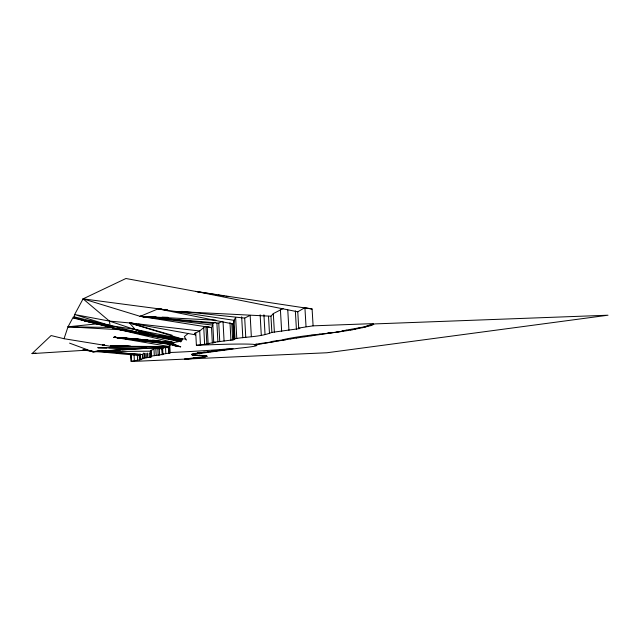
<?xml version="1.0" encoding="UTF-8"?>
<svg xmlns="http://www.w3.org/2000/svg" width="640" height="640" viewBox="0 0 640 640"><rect width="100%" height="100%" fill="white"/><g stroke="black" fill="none" stroke-linecap="round" stroke-linejoin="round"><path stroke-width="0.96" d="M178.952 340.824L180.896 341.192L180.864 341.736L119.616 329.712L68.008 326.808L64.04 338.712L51.104 335.552L32 353.608L86.72 350.168L92.728 351.712L150.384 351.168L153.96 348.832L154.304 355.672L150.632 356.176L150.384 351.168M205.176 326.36L199.696 330.976L195.744 332.984L196.392 345.336A71.968 2.944 -3 0 1 253.368 344.312L254.808 344.824L256.96 344.56L290.912 338.832L341.864 331.36L341.896 330.936L364.488 326.84L373.6 323.6L313.096 325.848L298.712 328.04L297.768 311.792L304.92 307.64L312.104 309.024L313.096 325.848M234.304 338.952L233.496 324.064L234.016 320.304L235.64 317.472L236.784 338.424L234.304 338.952L233.792 339.752L213.784 342.304L215.464 342.408L208.128 343.552L207.224 326.48M283.2 340.064L283.264 339.616C313.504 332.864 345.552 334.12 374.872 323.904L608 315.216L326.936 352.76L131.544 361.496L131.08 361.184L130.8 355.392L131.072 354.424L133.056 354.496M350.592 330L350.672 329.56L352.424 329.704M233.088 348.712L197.408 353.032L191.552 354.576L239.288 348.16A71.968 2.928 -3 0 0 256.832 345.16L254.808 344.824M271.296 342.032L271.448 341.568L277.176 340.616L285.776 339.648M193.112 354.704L191.552 354.576L193.448 354.984L193.096 354.752M172.344 342.768L171.888 343.832L180.68 346.784L176.224 346.264L165.92 343.072L169.6 343.744M143.448 353.072L142.752 354.624L142.856 358.384M113.224 327.496L68.008 326.808L73.296 317L73.704 318.128L112.96 328L180.736 340.52L181.928 340.112L182.424 339.072L183.752 338.888M297.768 311.792L195.584 291.392L125.928 278.504L83.072 298.864L74.632 314.528L73.704 318.128M170.096 344.848L169.184 346.528L110.32 346.24L64.04 338.712M296.32 338L296.576 337.528L299.2 337.552M140.048 353.84L140.312 359.232L143.208 358.672C141.64 357.464 155.76 357.584 150.632 356.176M185.288 359.24L203.912 357.152L206.96 356.184L204.384 355.576L206.456 355.976M236.784 338.424C248.44 336.576 260.872 336.88 271.872 332.4L270.952 316.208L273.32 313.592L283.096 308.576M311.008 335.784L311.48 335.288L314.216 335.304M131.08 361.184L141.536 359.584L140.312 359.232M188.392 333.312L184.328 336.608L186.488 340.032L184.416 338.8M327.368 333.416L328.096 332.888L330.928 332.904M106.816 347.704L97.928 347.704L162.656 348.744L164.784 347.416M162.192 348.648L162.472 354.216L170.184 352.888L169.8 345.336M74.04 317.512L86.12 321.248L110.096 325.576L112.96 328L168.92 338.424L182.424 339.072L135.184 329.464L110.096 325.576L74.632 314.528L109.408 321.096L129.48 322.92L182.424 339.072L158.576 335.376L153.136 335.616L109.408 321.096L83.072 298.864L140.208 316.352L212.776 323.432L215.192 322.136M162.088 309.176L158.112 308.848L140.208 316.352L218.76 323.128L222.136 321.328M181.728 311.368L244.696 318.088L250.16 315.336L251.344 336.664M169.12 346.248L166.904 347.272L110.32 346.24L124.272 345.92M195.744 332.984L194.384 333.344L195.488 334.832L129.48 322.92L135.184 329.464L144.008 333.816L112.96 328M168.576 346.272L168.904 352.736L169.52 352.6L169.176 345.936M154.304 355.672L163.576 354.344L162.472 354.216M271.872 332.4L299.944 328.544L298.712 328.04M185.568 359.208L184.544 359.072L206.96 356.184M132.832 338.656L114.104 337.248L170.176 344.36L169.184 346.528L114.104 337.248L173.896 342.512L180.896 341.192M254.512 344.512L273.84 341.6M341.864 331.36L343.64 331.08M32 353.608L35.896 353.024M196.392 345.336L209.112 343.744L208.128 343.552M68.008 326.808L98.272 323.736M231.032 348.648L226.008 349.104A71.968 2.944 -3 0 1 175.736 352.264L168.856 352.552L168.536 346.328M69.576 343.128L92.728 351.712L145.312 347.808M114.392 351.016L92.728 351.712L146.96 348.208M92.728 351.712L110.472 350.6M113.424 350.416L120.32 349.984M122.296 349.856L146.928 348.312M126.2 345.928L110.32 346.24L130.264 345.928M263.504 343.384L261.024 343.384L261.112 343.816M104.368 345L102.376 345L104.36 345.08M79.704 319.128L86.12 321.248L92.472 321.296M97.928 347.704L106.84 347.816M108.824 347.848L146.448 348.328M158.336 348.488L162.296 348.536M86.992 350.032L83 349.968L86.96 350.136M167.112 347.016L168.736 347.048M196.624 355.24L204.904 355.744M156.096 316.92L140.208 316.352L211.52 327.672L212.808 325.12L140.208 316.352L215.848 320.192M162.056 317.128L168.008 317.336M199.928 355.472L199.128 355.32L201.4 355.392M213.832 351.336L211.72 351.256L212.64 351.488M125.232 345.92L128.216 346.04M141.136 346.56L167.968 347.648L166.984 346.464M202.392 352.72L200.256 352.632L201.528 352.864M174.728 311.376L270.952 316.208M86.896 350.256L82.96 350.064L90.968 350.736M228.328 349.408L226.472 349.312L227.48 349.536M194.592 355.128L197.504 355.376M149.48 341.28L140.128 340.016L147.832 340.496M152.648 340.8L154.576 340.92M149.16 316.928L140.208 316.352L148.12 316.976M152.144 317.12L157.112 317.44M162.088 317.76L164.08 317.888M193.192 354.432L191.6 354.328L193.168 354.504M224.704 349.92L222.96 349.8L223.712 350.056M197.016 353.536L195.112 353.4L196.584 353.6M140.896 332.76L131.8 332.104L125.456 329.848M195.208 353.872L193.376 353.736L194.608 353.968M168.856 352.552L169.52 352.6M135.792 338.872L140.72 339.248M144.656 339.544L147.616 339.76M152.544 340.136L154.512 340.28M95.864 351.104L142.752 354.624L97.536 351.024M199.264 353.176L197.408 353.032L198.832 353.24M150.096 317.128L155.04 317.52M158.008 317.752L161.968 318.064M165.92 318.368L167.896 318.528M170.576 344.208L114.104 337.248L131.952 338.72M133.936 338.88L138.888 339.288M141.864 339.536L145.832 339.864M149.792 340.184L153.76 340.512M156.736 340.76L160.696 341.088M164.664 341.416L167.64 341.656M165.072 309.424L167.056 309.592M144.008 333.816L74.376 316.896L86.12 321.248L88.016 321.408M168.96 343.504L114.104 337.248L129.864 338.64M132.816 338.896L136.76 339.248M139.712 339.512L142.664 339.768M146.608 340.12L148.576 340.288M193.472 354.92L192.04 354.792L195.656 355.264M137.752 339.912L114.104 337.248L172.496 342.592L171.6 341.984L171.28 343.144L114.104 337.248L122.992 338.088M124.968 338.272L128.912 338.648M130.888 338.84L133.848 339.12M137.8 339.496L139.768 339.68M82.968 350.192L92.84 351.128M95.8 351.416L140.192 355.632M140.128 340.016L171.28 343.144L174.4 344.288L176.224 346.264M366.048 327L364.488 326.84L364.688 327.288M220.84 350.44L219.328 350.288L219.864 350.568M114.104 337.248L171.28 343.144L163.936 342.008M359.736 328.352L358.24 328.192L358.416 328.632M83.072 298.864L162.048 309.264M164.016 309.472L166.968 309.792M192.208 354.048L193.68 354.216M139.72 340.136L142.68 340.464M145.632 340.8L148.592 341.136M151.544 341.464L153.512 341.688M157.456 342.136L159.424 342.36M162.384 342.688L164.352 342.912M168.904 352.736L170.184 352.888M203.656 352.216L205.088 352.392M136.408 323.776L129.48 322.92L172.104 335.24M370.648 325.688L369.312 325.52L369.872 325.96M175.808 339.312L159.464 336.392M192.552 354.888L193.848 355.048M181.928 340.112L168.92 338.424L135.184 329.464M211.064 351.672L209.72 351.496L210.472 351.752M136.368 323.864L129.48 322.92L199.696 330.976L200.432 344.84M138.336 324.128L140.304 324.4M150.904 334.744L131.8 332.104L128.384 330.448M169 343.44L157.472 341.864L168.968 343.752M215.584 350.768L216.896 350.952M174.4 344.288L157.472 341.864L171.152 344.104M257.112 344.528L255.776 344.336L256.96 344.56M225.288 349.472L226.552 349.664M312.104 309.024L195.584 291.392L216.216 294.728M233.496 324.064L158.112 308.848L234.016 320.304L235.024 338.8M256.464 344.632L255.128 344.432L256.112 344.664M218.184 295.048L220.152 295.368M222.112 295.688L224.08 296M226.04 296.32L228.008 296.64M158.112 308.848L167.936 310.448M173.112 344.432L176.04 344.912L173.28 344.408M172.8 344.384L174.712 344.696M229.856 348.824L231.008 349.024M142.352 333.04L153.76 335.4M155.664 335.728L157.56 336.056M208.904 351.936L207.736 351.736L208.32 352.016M199.128 355.32L200.12 355.496M256.312 344.248L257.512 344.464M193.448 354.984L194.248 355.12M122.544 330.248L119.616 329.712L119.288 328.296M266.072 342.496L267.288 342.72M255.536 344.744L254.576 344.568L255.184 344.776M188.592 358.928L187.76 358.776L188.32 358.96M149.768 335.36L119.616 329.712L173.896 342.512M151.712 335.72L163.384 337.912M168.248 338.824L170.2 339.184M277.176 340.616L278.392 340.84M289.728 338.592L290.912 338.832M159.432 336.24L161.352 336.64M146.152 334.088L153.136 335.616M303.824 336.424L304.96 336.68M86.12 321.248L113.152 327.624M202.968 355.616L202.16 355.424L202.768 355.584M198.416 357.912L197.744 357.752L198.088 357.952M191.704 358.632L191.024 358.464L191.4 358.664M319.568 334.112L320.64 334.376M180.68 346.784L165.92 343.072L177.912 346.192M160.376 336.392L180.864 341.736L180.72 339.944L180.736 340.52M201.544 357.512L201.184 357.56M203.712 357.176L204 357.12M194.056 358.4L193.424 358.224L193.784 358.424M208.08 326.72L211.52 327.672L212.336 342.976M337.088 331.624L338.064 331.904M367.088 326.176L368.112 326.48M206.072 355.896L206.712 356.08M189.512 358.616L190.104 358.792M204.384 355.576L205.024 355.768M196.416 358.144L196.152 358.168M354.616 328.88L355.552 329.168M193.936 358.176L194.496 358.352M371.144 324.872L372.112 325.176M166.2 347.072L167.968 347.648M206.656 356.464L206.152 356.296L206.528 356.504M205.648 356.784L205.152 356.616L205.536 356.816M203.392 356.968L203.912 357.152M346.432 330.248L347.232 330.536M132.128 331.048L134.784 332M206.248 355.944L205.784 355.776L206.848 356.224M361.536 327.52L362.352 327.816M372.576 324.232L373.248 324.68M194.96 333.32L195.488 334.832M109.408 321.096L110.096 325.576M304.92 307.64L306.024 326.528M295.344 310.896L296.408 329.272M287.768 309.896L288.944 330.32M280.4 309.536L281.648 331.336M273.32 313.592L274.368 332.128M268.504 316.288L269.488 333.624M263.928 314.76L265.04 334.552M260.136 314.768L261.288 335.336M244.696 318.088L245.768 337.408M241.664 316.792L242.816 337.744M232.936 324L233.792 339.752M231.784 323.464L232.68 339.992M229.984 322.584L230.952 340.36M223.04 321.832L224.072 341.048M218.76 323.128L219.744 341.488M216.904 323.224L217.896 341.736M212.776 323.432L213.752 342.84M205.944 326.712L206.864 344.08M203.744 327.576L204.64 344.416M168.784 347.92L169.048 353.128M165.488 346.976L165.824 353.552M162.656 348.744L162.92 353.976M161.936 348.92L162.232 354.792M159.296 348.64L159.624 355.16M157.856 348.48L158.2 355.288M155.848 348.728L156.192 355.512M151.28 350.12L151.576 355.976M150.504 350.56L150.696 354.424M150.384 357.144L150.16 352.616L149.072 353.68L149.256 357.384M147.424 353.12L147.648 357.608M146.184 353.376L146.4 357.768M144.928 353.264L145.16 357.92M144.248 353.376L144.472 358.032M142.6 354.672L142.792 358.504M140.456 354.456L140.68 358.96M139.216 355.096L139.456 359.896M137.344 355.176L137.584 360.104M134.048 354.528L134.336 360.424M131.296 356.512L131.544 361.496M131.072 354.424L131.416 361.408M104.344 344.976L102.376 345L104.344 345.024"/></g></svg>
